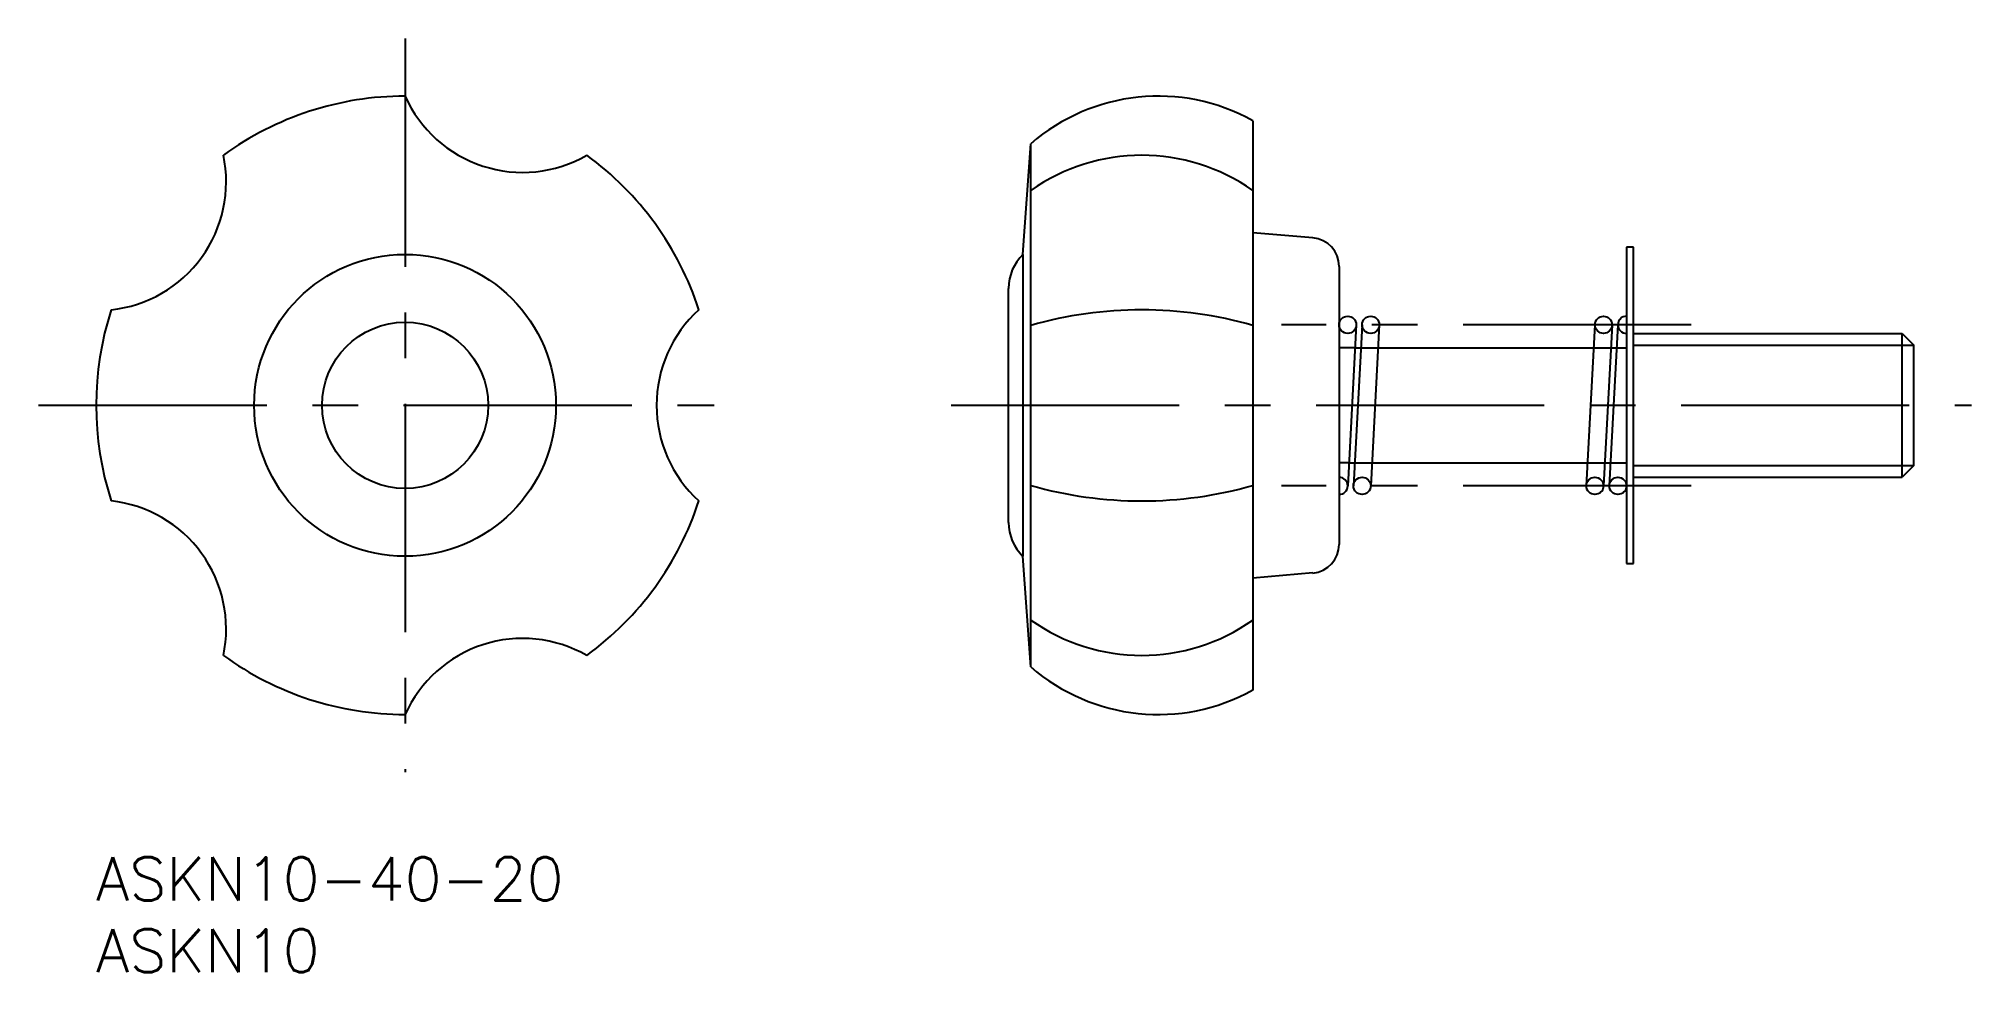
# Model space of a CAD drawing. Extents: x -4 to 130, y -8 to 57.
import ezdxf

# ---------------------------------------------------------------- set-up
doc = ezdxf.new("R2010")
doc.units = 0
doc.header["$LTSCALE"] = 0.5
doc.linetypes.add('CENTER', pattern=[50.8, 31.75, -6.35, 6.35, -6.35])
doc.linetypes.add('DASHED', pattern=[19.05, 12.7, -6.35])
for name, color, linetype in [('MSM_CENTER', 1, 'CENTER'), ('MSM_CONTINUOUS', 7, 'CONTINUOUS'), ('MSM_DASHED', 4, 'DASHED'), ('MSM_NARROW', 5, 'CONTINUOUS'), ('MSM_PART_NUMBER', 7, 'CONTINUOUS')]:
    doc.layers.add(name, color=color, linetype=linetype)
doc.styles.get("Standard").update_dxf_attribs({"font": 'txt.shx', "height": 3, "bigfont": 'bigfont.shx'})

# ---------------------------------------------------------------- blocks, each defined once
blk = doc.blocks.new('*U3')
at = {"layer": 'MSM_PART_NUMBER'}
blk.add_text('ASKN10-40-20', height=3, dxfattribs=at).set_placement((0, -3))
blk = doc.blocks.new('*U4')
at = {"layer": 'MSM_PART_NUMBER'}
blk.add_text('ASKN10', height=3, dxfattribs=at).set_placement((0, -8))

msp = doc.modelspace()

# ---------------------------------------------------------------- linework, layer by layer
at = {"layer": 'MSM_CENTER'}
for p, q in [((21.5, 56.93), (21.5, 5.93)), ((111, 37.03), (82.5, 37.03)), ((-4, 31.43), (43, 31.43)), ((59.5, 31.43), (130.5, 31.43)), ((111, 25.83), (82.5, 25.83))]:
    msp.add_line(p, q, dxfattribs=at)
at = {"layer": 'MSM_CONTINUOUS'}
for p, q in [((80.5, 51.22), (80.5, 11.63)), ((64.5, 41.93), (65.04, 49.61)), ((65.04, 13.24), (65.04, 49.61)), ((80.5, 43.45), (84.67, 43.09)), ((64.5, 41.93), (64.5, 20.93)), ((106.5, 42.43), (106.5, 20.43)), ((107, 42.43), (106.5, 42.43)), ((107, 20.43), (107, 42.43)), ((86.5, 41.09), (86.5, 21.76)), ((63.5, 23.29), (63.5, 39.56)), ((87.7, 37.03), (87.1, 25.83)), ((88.1, 37.03), (87.5, 25.83)), ((89.3, 37.03), (88.7, 25.83)), ((104.3, 37.03), (103.7, 25.83)), ((105.5, 37.03), (104.9, 25.83)), ((105.9, 37.03), (105.3, 25.83)), ((107, 36.43), (125.69, 36.43)), ((125.69, 26.43), (125.69, 36.43)), ((125.69, 36.43), (126.5, 35.61)), ((87.61, 35.43), (88.01, 35.43)), ((89.21, 35.43), (104.21, 35.43)), ((105.41, 35.43), (105.81, 35.43)), ((126.5, 27.24), (126.5, 35.61)), ((87.19, 27.43), (87.59, 27.43)), ((88.79, 27.43), (103.79, 27.43)), ((104.99, 27.43), (105.39, 27.43)), ((126.5, 27.24), (125.69, 26.43)), ((107, 26.43), (125.69, 26.43)), ((65.04, 13.24), (64.5, 20.93)), ((106.5, 20.43), (107, 20.43)), ((84.67, 19.77), (80.5, 19.4))]:
    msp.add_line(p, q, dxfattribs=at)
for centre, radius in [((21.5, 31.43), 10.5), ((21.5, 31.43), 5.78), ((87.1, 37.03), 0.6), ((88.7, 37.03), 0.6), ((104.9, 37.03), 0.6), ((88.1, 25.83), 0.6), ((104.3, 25.83), 0.6), ((105.9, 25.83), 0.6)]:
    msp.add_circle(centre, radius, dxfattribs=at)
for centre, radius, start, end in [((21.5, 31.43), 21.5, 90, 126), ((29.68, 56.59), 8.96, 204.1487, 299.8513), ((73.92, 39.39), 13.54, 60.9403, 130.9715), ((0.09, 46.98), 8.96, 276.1487, 11.8513), ((21.5, 31.43), 21.5, 18, 54), ((72.77, 35.45), 13.37, 54.7031, 125.2969), ((84.5, 41.09), 2, 0, 85), ((66.79, 39.56), 3.29, 134.116, 180), ((21.5, 31.43), 21.5, 162, 198), ((47.96, 31.43), 8.96, 132.1487, 227.8513), ((72.77, 9.86), 28.21, 74.0998, 105.9002), ((106.5, 37.03), 0.6, 90, 270), ((72.77, 52.99), 28.21, 254.0998, 285.9002), ((86.5, 25.83), 0.6, 270, 90), ((0.09, 15.87), 8.96, 348.1487, 83.8513), ((21.5, 31.43), 21.5, 306, 342), ((66.79, 23.29), 3.29, 180, 225.884), ((84.5, 21.76), 2, 275, 0), ((72.77, 27.41), 13.37, 234.7031, 305.2969), ((29.68, 6.26), 8.96, 60.1487, 155.8513), ((21.5, 31.43), 21.5, 234, 270), ((73.92, 23.47), 13.54, 229.0285, 299.0597)]:
    msp.add_arc(centre, radius, start, end, dxfattribs=at)
at = {"layer": 'MSM_DASHED'}
for p, q in [((87.61, 35.43), (86.5, 35.43)), ((88.01, 35.43), (89.21, 35.43)), ((104.21, 35.43), (105.41, 35.43)), ((105.81, 35.43), (106.5, 35.43)), ((87.19, 27.43), (86.5, 27.43)), ((87.59, 27.43), (88.79, 27.43)), ((103.79, 27.43), (104.99, 27.43)), ((105.39, 27.43), (106.5, 27.43))]:
    msp.add_line(p, q, dxfattribs=at)
at = {"layer": 'MSM_NARROW'}
for p, q in [((107, 35.61), (126.5, 35.61)), ((107, 27.24), (126.5, 27.24))]:
    msp.add_line(p, q, dxfattribs=at)

# ---------------------------------------------------------------- block references
at = {"layer": 'MSM_CONTINUOUS'}
for name in ['*U3', '*U4']:
    msp.add_blockref(name, (0, 0), dxfattribs=at)

doc.saveas('drawing.dxf')
